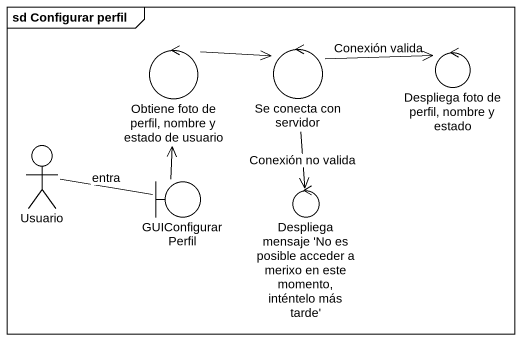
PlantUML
@startuml
mainframe sd Configurar perfil
control "Obtiene foto de perfil, nombre y estado de usuario" as Obtiene_foto_de_perfil
control "Se conecta con servidor" as Se_conecta_con_servidor
control "Despliega foto de perfil, nombre y estado" as Despliega_foto_de_perfil
actor Usuario
boundary GUIConfigurarPerfil
control "Despliega mensaje 'No es posible acceder a merixo en este momento, inténtelo más tarde'" as Despliega_mensaje_No_es
Obtiene_foto_de_perfil -right-> Se_conecta_con_servidor
Se_conecta_con_servidor -right-> Despliega_foto_de_perfil : Conexión valida
Se_conecta_con_servidor --> Despliega_mensaje_No_es : Conexión no valida
Usuario -right- GUIConfigurarPerfil : entra
GUIConfigurarPerfil -up-> Obtiene_foto_de_perfil
@enduml
